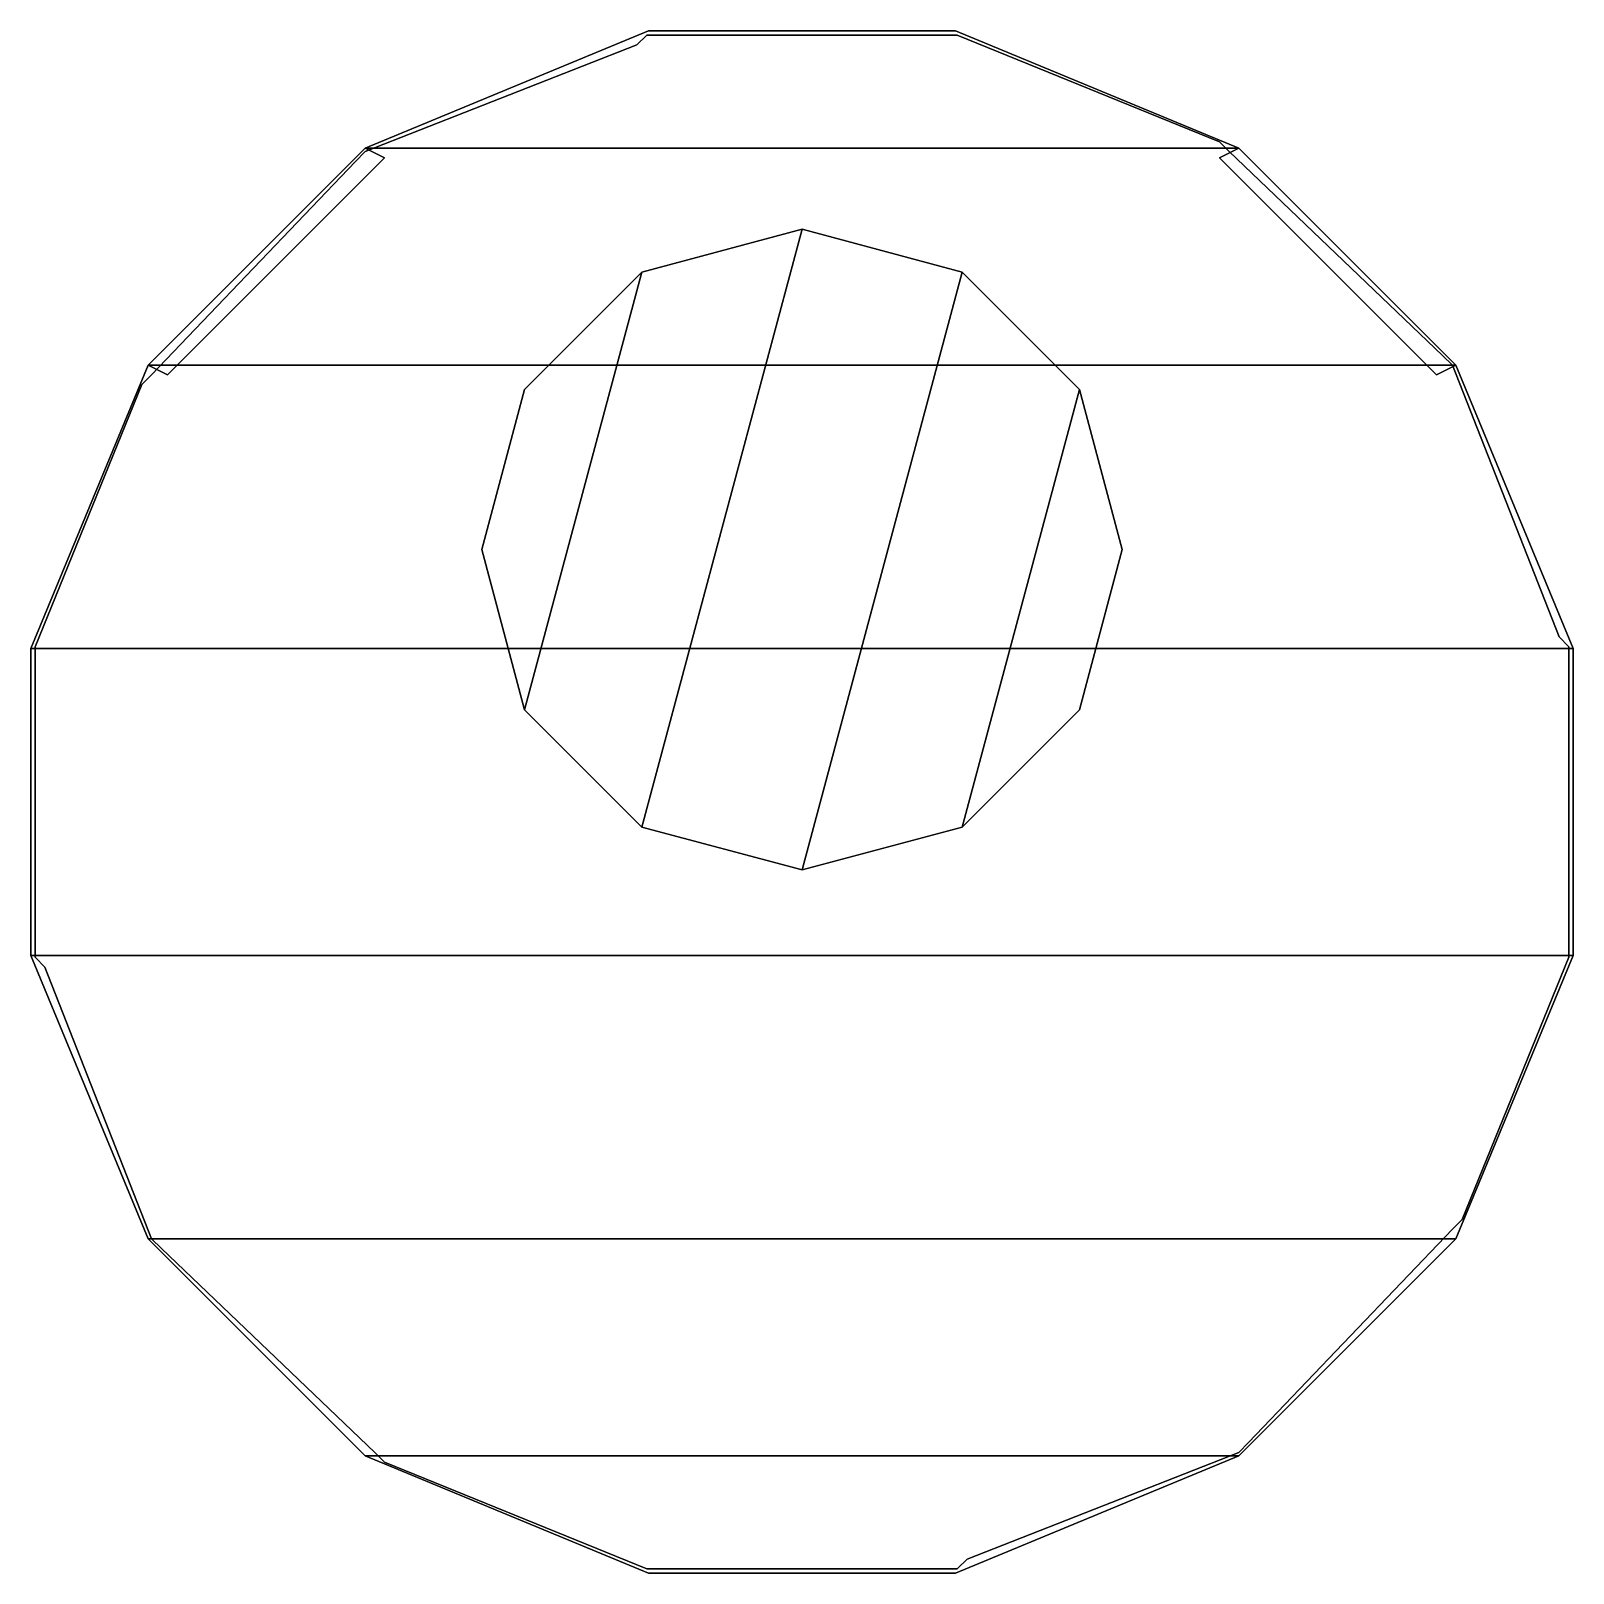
# Model space of a CAD drawing. Extents: x -0.79 to 0.79, y -0.79 to 0.79.
import ezdxf

# ---------------------------------------------------------------- set-up
doc = ezdxf.new("R2010")
doc.units = 0
doc.layers.add('TURRET', color=2, linetype='CONTINUOUS')

msp = doc.modelspace()

# ---------------------------------------------------------------- linework, layer by layer
at = {"layer": 'TURRET'}
for points in [[(0.158, 0.7944, 0.58), (-0.158, 0.7944, 0.58), (-0.45, 0.6735, 0.66), (0.45, 0.6735, 0.66)], [(-0.158, 0.7944), (-0.45, 0.6735), (-0.45, 0.6735, 0.66), (-0.158, 0.7944, 0.58)], [(-0.45, 0.67, 0.69), (-0.17, 0.78, 0.62), (-0.17, 0.78, 0.63), (-0.45, 0.67, 0.7)], [(-0.45, 0.67, 0.7), (-0.17, 0.78, 0.63), (-0.17, 0.78, 0.62), (-0.45, 0.67, 0.69)], [(-0.17, 0.78, 0.58), (-0.17, 0.78, 0.63), (-0.16, 0.79, 0.63), (-0.16, 0.79, 0.58)], [(-0.16, 0.79, 0.58), (-0.16, 0.79, 0.63), (-0.17, 0.78, 0.63), (-0.17, 0.78, 0.58)], [(-0.16, 0.79, 0.62), (0.15, 0.79, 0.62), (0.15, 0.79, 0.63), (-0.16, 0.79, 0.63)], [(-0.16, 0.79, 0.63), (0.15, 0.79, 0.63), (0.15, 0.79, 0.62), (-0.16, 0.79, 0.62)], [(0.158, 0.7944), (-0.158, 0.7944), (-0.158, 0.7944, 0.58), (0.158, 0.7944, 0.58)], [(0.15, 0.79, 0.58), (0.15, 0.79, 0.63), (0.16, 0.79, 0.63), (0.16, 0.79, 0.58)], [(0.16, 0.79, 0.58), (0.16, 0.79, 0.63), (0.15, 0.79, 0.63), (0.15, 0.79, 0.58)], [(0.45, 0.6735), (0.158, 0.7944), (0.158, 0.7944, 0.58), (0.45, 0.6735, 0.66)], [(0.16, 0.79, 0.63), (0.43, 0.68, 0.7), (0.43, 0.68, 0.69), (0.16, 0.79, 0.62)], [(0.16, 0.79, 0.62), (0.43, 0.68, 0.69), (0.43, 0.68, 0.7), (0.16, 0.79, 0.63)], [(-0.45, 0.6735, 0.56), (-0.6735, 0.45, 0.56), (-0.6735, 0.45, 0.78), (-0.45, 0.6735, 0.66)], [(-0.45, 0.6735), (-0.6735, 0.45), (-0.6735, 0.45, 0.34), (-0.45, 0.6735, 0.34)], [(-0.45, 0.6735, 0.34), (-0.6735, 0.45, 0.34), (-0.6535, 0.44, 0.34), (-0.43, 0.6635, 0.34)], [(-0.43, 0.6635, 0.56), (-0.6535, 0.44, 0.56), (-0.6735, 0.45, 0.56), (-0.45, 0.6735, 0.56)], [(0.45, 0.6735, 0.66), (-0.45, 0.6735, 0.66), (-0.6735, 0.45, 0.78), (0.6735, 0.45, 0.78)], [(-0.45, 0.67, 0.65), (-0.45, 0.67, 0.7), (-0.46, 0.66, 0.7), (-0.46, 0.66, 0.65)], [(-0.46, 0.66, 0.65), (-0.46, 0.66, 0.7), (-0.45, 0.67, 0.7), (-0.45, 0.67, 0.65)], [(-0.45, 0.6735, 0.56), (-0.45, 0.6735, 0.34), (-0.43, 0.6635, 0.34), (-0.43, 0.6635, 0.56)], [(0.44, 0.67, 0.65), (0.44, 0.67, 0.7), (0.43, 0.68, 0.7), (0.43, 0.68, 0.65)], [(0.43, 0.68, 0.65), (0.43, 0.68, 0.7), (0.44, 0.67, 0.7), (0.44, 0.67, 0.65)], [(0.43, 0.6635, 0.56), (0.43, 0.6635, 0.34), (0.45, 0.6735, 0.34), (0.45, 0.6735, 0.56)], [(0.6735, 0.45, 0.34), (0.45, 0.6735, 0.34), (0.43, 0.6635, 0.34), (0.6535, 0.44, 0.34)], [(0.6535, 0.44, 0.56), (0.43, 0.6635, 0.56), (0.45, 0.6735, 0.56), (0.6735, 0.45, 0.56)], [(0.44, 0.67, 0.7), (0.66, 0.46, 0.83), (0.66, 0.46, 0.82), (0.44, 0.67, 0.69)], [(0.44, 0.67, 0.69), (0.66, 0.46, 0.82), (0.66, 0.46, 0.83), (0.44, 0.67, 0.7)], [(0.6735, 0.45, 0.56), (0.45, 0.6735, 0.56), (0.45, 0.6735, 0.66), (0.6735, 0.45, 0.78)], [(0.6735, 0.45), (0.45, 0.6735), (0.45, 0.6735, 0.34), (0.6735, 0.45, 0.34)], [(-0.67, 0.44, 0.82), (-0.46, 0.66, 0.69), (-0.46, 0.66, 0.7), (-0.67, 0.44, 0.83)], [(-0.67, 0.44, 0.83), (-0.46, 0.66, 0.7), (-0.46, 0.66, 0.69), (-0.67, 0.44, 0.82)], [(-0.43, 0.6635, 0.34), (-0.6535, 0.44, 0.34), (-0.6535, 0.44, 0.56), (-0.43, 0.6635, 0.56)], [(0.6535, 0.44, 0.34), (0.43, 0.6635, 0.34), (0.43, 0.6635, 0.56), (0.6535, 0.44, 0.56)], [(-0.165, 0.5458, 0.87), (-0.2858, 0.095, 0.87), (-0.165, -0.0258, 0.87), (0, 0.59, 0.87)], [(0, 0.59, 0.7), (-0.165, 0.5458, 0.72), (-0.165, 0.5458, 0.87), (0, 0.59, 0.87)], [(0, 0.59, 0.87), (-0.165, -0.0258, 0.87), (0, -0.07, 0.87), (0.165, 0.5458, 0.87)], [(0.165, 0.5458, 0.72), (0, 0.59, 0.7), (0, 0.59, 0.87), (0.165, 0.5458, 0.87)], [(-0.2858, 0.425, 0.87), (-0.33, 0.26, 0.87), (-0.2858, 0.095, 0.87), (-0.165, 0.5458, 0.87)], [(-0.165, 0.5458, 0.72), (-0.2858, 0.425, 0.78), (-0.2858, 0.425, 0.87), (-0.165, 0.5458, 0.87)], [(0.165, 0.5458, 0.87), (0, -0.07, 0.87), (0.165, -0.0258, 0.87), (0.2858, 0.425, 0.87)], [(0.2858, 0.425, 0.78), (0.165, 0.5458, 0.72), (0.165, 0.5458, 0.87), (0.2858, 0.425, 0.87)], [(-0.6735, 0.45), (-0.7944, 0.158), (-0.7944, 0.158, 0.78), (-0.6735, 0.45, 0.78)], [(0.6735, 0.45, 0.78), (-0.6735, 0.45, 0.78), (-0.7944, 0.158, 0.78), (0.7944, 0.158, 0.78)], [(-0.6535, 0.44, 0.56), (-0.6535, 0.44, 0.34), (-0.6735, 0.45, 0.34), (-0.6735, 0.45, 0.56)], [(0.6735, 0.45, 0.56), (0.6735, 0.45, 0.34), (0.6535, 0.44, 0.34), (0.6535, 0.44, 0.56)], [(0.67, 0.45, 0.78), (0.67, 0.45, 0.83), (0.66, 0.46, 0.83), (0.66, 0.46, 0.78)], [(0.66, 0.46, 0.78), (0.66, 0.46, 0.83), (0.67, 0.45, 0.83), (0.67, 0.45, 0.78)], [(0.67, 0.45, 0.82), (0.78, 0.17, 0.82), (0.78, 0.17, 0.83), (0.67, 0.45, 0.83)], [(0.67, 0.45, 0.83), (0.78, 0.17, 0.83), (0.78, 0.17, 0.82), (0.67, 0.45, 0.82)], [(0.7944, 0.158), (0.6735, 0.45), (0.6735, 0.45, 0.78), (0.7944, 0.158, 0.78)], [(-0.79, 0.16, 0.83), (-0.68, 0.43, 0.83), (-0.68, 0.43, 0.82), (-0.79, 0.16, 0.82)], [(-0.79, 0.16, 0.82), (-0.68, 0.43, 0.82), (-0.68, 0.43, 0.83), (-0.79, 0.16, 0.83)], [(-0.68, 0.43, 0.78), (-0.68, 0.43, 0.83), (-0.67, 0.44, 0.83), (-0.67, 0.44, 0.78)], [(-0.67, 0.44, 0.78), (-0.67, 0.44, 0.83), (-0.68, 0.43, 0.83), (-0.68, 0.43, 0.78)], [(-0.2858, 0.425, 0.78), (-0.33, 0.26, 0.78), (-0.33, 0.26, 0.87), (-0.2858, 0.425, 0.87)], [(0.2858, 0.425, 0.87), (0.165, -0.0258, 0.87), (0.2858, 0.095, 0.87), (0.33, 0.26, 0.87)], [(0.33, 0.26, 0.78), (0.2858, 0.425, 0.78), (0.2858, 0.425, 0.87), (0.33, 0.26, 0.87)], [(-0.33, 0.26, 0.78), (-0.2858, 0.095, 0.78), (-0.2858, 0.095, 0.87), (-0.33, 0.26, 0.87)], [(0.2858, 0.095, 0.78), (0.33, 0.26, 0.78), (0.33, 0.26, 0.87), (0.2858, 0.095, 0.87)], [(-0.79, 0.15, 0.78), (-0.79, 0.15, 0.83), (-0.79, 0.16, 0.83), (-0.79, 0.16, 0.78)], [(-0.79, 0.16, 0.78), (-0.79, 0.16, 0.83), (-0.79, 0.15, 0.83), (-0.79, 0.15, 0.78)], [(0.78, 0.17, 0.78), (0.78, 0.17, 0.83), (0.79, 0.16, 0.83), (0.79, 0.16, 0.78)], [(0.79, 0.16, 0.78), (0.79, 0.16, 0.83), (0.78, 0.17, 0.83), (0.78, 0.17, 0.78)], [(0.79, 0.16, 0.83), (0.79, -0.15, 0.83), (0.79, -0.15, 0.82), (0.79, 0.16, 0.82)], [(0.79, 0.16, 0.82), (0.79, -0.15, 0.82), (0.79, -0.15, 0.83), (0.79, 0.16, 0.83)], [(-0.7944, 0.158), (-0.7944, -0.158), (-0.7944, -0.158, 0.78), (-0.7944, 0.158, 0.78)], [(0.7944, 0.158, 0.78), (-0.7944, 0.158, 0.78), (-0.7944, -0.158, 0.78), (0.7944, -0.158, 0.78)], [(-0.79, -0.16, 0.82), (-0.79, 0.15, 0.82), (-0.79, 0.15, 0.83), (-0.79, -0.16, 0.83)], [(-0.79, -0.16, 0.83), (-0.79, 0.15, 0.83), (-0.79, 0.15, 0.82), (-0.79, -0.16, 0.82)], [(0.7944, -0.158), (0.7944, 0.158), (0.7944, 0.158, 0.78), (0.7944, -0.158, 0.78)], [(-0.2858, 0.095, 0.78), (-0.165, -0.0258, 0.78), (-0.165, -0.0258, 0.87), (-0.2858, 0.095, 0.87)], [(0.165, -0.0258, 0.78), (0.2858, 0.095, 0.78), (0.2858, 0.095, 0.87), (0.165, -0.0258, 0.87)], [(-0.165, -0.0258, 0.78), (0, -0.07, 0.78), (0, -0.07, 0.87), (-0.165, -0.0258, 0.87)], [(0, -0.07, 0.78), (0.165, -0.0258, 0.78), (0.165, -0.0258, 0.87), (0, -0.07, 0.87)], [(-0.7944, -0.158), (-0.6735, -0.45), (-0.6735, -0.45, 0.78), (-0.7944, -0.158, 0.78)], [(0.7944, -0.158, 0.78), (-0.7944, -0.158, 0.78), (-0.6735, -0.45, 0.78), (0.6735, -0.45, 0.78)], [(0.6735, -0.45), (0.7944, -0.158), (0.7944, -0.158, 0.78), (0.6735, -0.45, 0.78)], [(0.79, -0.15, 0.78), (0.79, -0.15, 0.83), (0.79, -0.16, 0.83), (0.79, -0.16, 0.78)], [(0.79, -0.16, 0.78), (0.79, -0.16, 0.83), (0.79, -0.15, 0.83), (0.79, -0.15, 0.78)], [(-0.78, -0.17, 0.78), (-0.78, -0.17, 0.83), (-0.79, -0.16, 0.83), (-0.79, -0.16, 0.78)], [(-0.79, -0.16, 0.78), (-0.79, -0.16, 0.83), (-0.78, -0.17, 0.83), (-0.78, -0.17, 0.78)], [(-0.67, -0.45, 0.82), (-0.78, -0.17, 0.82), (-0.78, -0.17, 0.83), (-0.67, -0.45, 0.83)], [(-0.67, -0.45, 0.83), (-0.78, -0.17, 0.83), (-0.78, -0.17, 0.82), (-0.67, -0.45, 0.82)], [(0.79, -0.16, 0.83), (0.68, -0.43, 0.83), (0.68, -0.43, 0.82), (0.79, -0.16, 0.82)], [(0.79, -0.16, 0.82), (0.68, -0.43, 0.82), (0.68, -0.43, 0.83), (0.79, -0.16, 0.83)], [(0.67, -0.44, 0.82), (0.46, -0.66, 0.82), (0.46, -0.66, 0.83), (0.67, -0.44, 0.83)], [(0.67, -0.44, 0.83), (0.46, -0.66, 0.83), (0.46, -0.66, 0.82), (0.67, -0.44, 0.82)], [(0.68, -0.43, 0.78), (0.68, -0.43, 0.83), (0.67, -0.44, 0.83), (0.67, -0.44, 0.78)], [(0.67, -0.44, 0.78), (0.67, -0.44, 0.83), (0.68, -0.43, 0.83), (0.68, -0.43, 0.78)], [(-0.6735, -0.45), (-0.45, -0.6735), (-0.45, -0.6735, 0.78), (-0.6735, -0.45, 0.78)], [(0.6735, -0.45, 0.78), (-0.6735, -0.45, 0.78), (-0.45, -0.6735, 0.78), (0.45, -0.6735, 0.78)], [(-0.67, -0.45, 0.78), (-0.67, -0.45, 0.83), (-0.66, -0.46, 0.83), (-0.66, -0.46, 0.78)], [(-0.66, -0.46, 0.78), (-0.66, -0.46, 0.83), (-0.67, -0.45, 0.83), (-0.67, -0.45, 0.78)], [(-0.44, -0.67, 0.82), (-0.66, -0.46, 0.82), (-0.66, -0.46, 0.83), (-0.44, -0.67, 0.83)], [(-0.44, -0.67, 0.83), (-0.66, -0.46, 0.83), (-0.66, -0.46, 0.82), (-0.44, -0.67, 0.82)], [(0.45, -0.6735), (0.6735, -0.45), (0.6735, -0.45, 0.78), (0.45, -0.6735, 0.78)], [(0.45, -0.67, 0.78), (0.45, -0.67, 0.83), (0.46, -0.66, 0.83), (0.46, -0.66, 0.78)], [(0.46, -0.66, 0.78), (0.46, -0.66, 0.83), (0.45, -0.67, 0.83), (0.45, -0.67, 0.78)], [(-0.45, -0.6735), (-0.158, -0.7944), (-0.158, -0.7944, 0.78), (-0.45, -0.6735, 0.78)], [(0.45, -0.6735, 0.78), (-0.45, -0.6735, 0.78), (-0.158, -0.7944, 0.78), (0.158, -0.7944, 0.78)], [(-0.43, -0.68, 0.78), (-0.43, -0.68, 0.83), (-0.44, -0.67, 0.83), (-0.44, -0.67, 0.78)], [(-0.44, -0.67, 0.78), (-0.44, -0.67, 0.83), (-0.43, -0.68, 0.83), (-0.43, -0.68, 0.78)], [(-0.16, -0.79, 0.83), (-0.43, -0.68, 0.83), (-0.43, -0.68, 0.82), (-0.16, -0.79, 0.82)], [(-0.16, -0.79, 0.82), (-0.43, -0.68, 0.82), (-0.43, -0.68, 0.83), (-0.16, -0.79, 0.83)], [(0.158, -0.7944), (0.45, -0.6735), (0.45, -0.6735, 0.78), (0.158, -0.7944, 0.78)], [(0.45, -0.67, 0.82), (0.17, -0.78, 0.82), (0.17, -0.78, 0.83), (0.45, -0.67, 0.83)], [(0.45, -0.67, 0.83), (0.17, -0.78, 0.83), (0.17, -0.78, 0.82), (0.45, -0.67, 0.82)], [(-0.15, -0.79, 0.78), (-0.15, -0.79, 0.83), (-0.16, -0.79, 0.83), (-0.16, -0.79, 0.78)], [(-0.16, -0.79, 0.78), (-0.16, -0.79, 0.83), (-0.15, -0.79, 0.83), (-0.15, -0.79, 0.78)], [(0.16, -0.79, 0.82), (-0.15, -0.79, 0.82), (-0.15, -0.79, 0.83), (0.16, -0.79, 0.83)], [(0.16, -0.79, 0.83), (-0.15, -0.79, 0.83), (-0.15, -0.79, 0.82), (0.16, -0.79, 0.82)], [(0.17, -0.78, 0.78), (0.17, -0.78, 0.83), (0.16, -0.79, 0.83), (0.16, -0.79, 0.78)], [(0.16, -0.79, 0.78), (0.16, -0.79, 0.83), (0.17, -0.78, 0.83), (0.17, -0.78, 0.78)], [(-0.158, -0.7944), (0.158, -0.7944), (0.158, -0.7944, 0.78), (-0.158, -0.7944, 0.78)]]:
    msp.add_3dface(points, dxfattribs=at)

doc.saveas('drawing.dxf')
